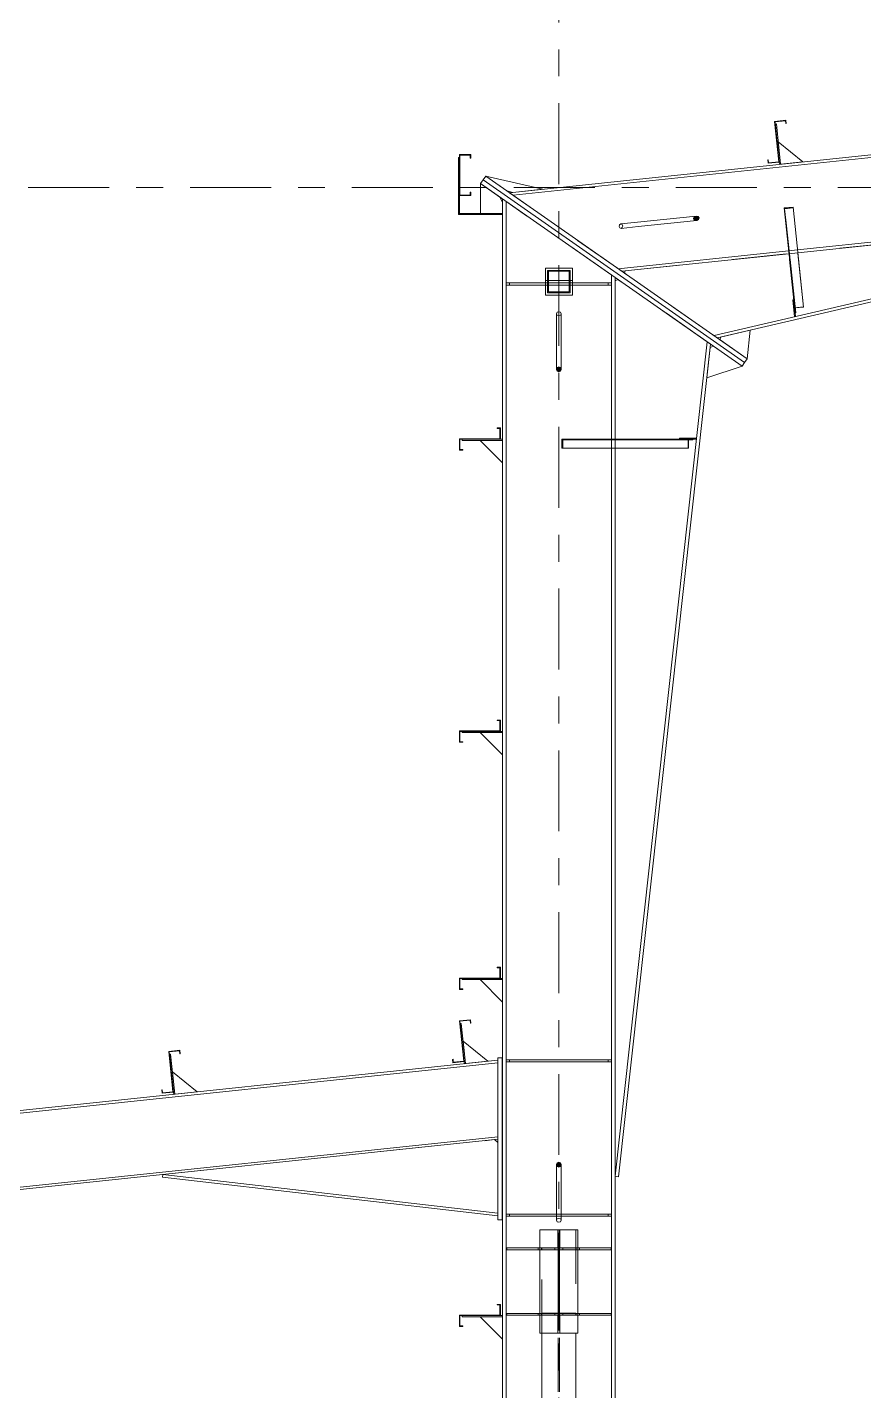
# Model space of a CAD drawing. Header units: millimetres. Extents: x -49 to 773, y -79 to 495.
# Drawn here: x 122 to 153, y 47.3 to 97.8 of the extents above; entities that cross this region are included whole.
import ezdxf

# ---------------------------------------------------------------- set-up
doc = ezdxf.new("R2010")
doc.units = ezdxf.units.MM
for name, pattern in [('XKITLINE00', [0]), ('XKITLINE02', [4, 2, -2]), ('XKITLINE03', [6, 3, -1, 1, -1])]:
    doc.linetypes.add(name, pattern=pattern)
doc.layers.add('Part', color=2, linetype='Continuous', lineweight=0)
doc.layers.add('S-grid', color=1, linetype='Continuous', lineweight=0)

# ---------------------------------------------------------------- blocks, each defined once
blk = doc.blocks.new('*A44')
at = {"layer": 'Part'}
blk.add_hatch(color=3, dxfattribs=at).paths.add_polyline_path([(141.042, 52.477), (141.042, 52.552), (142.292, 52.552), (142.292, 52.477), (141.694, 52.477), (141.694, 50.127), (142.292, 50.127), (142.292, 50.052), (141.042, 50.052), (141.042, 50.127), (141.64, 50.127), (141.64, 52.477)], flags=17)
blk = doc.blocks.new('*A45')
at = {"layer": 'Part'}
blk.add_hatch(color=3, dxfattribs=at).paths.add_polyline_path([(141.633, 52.552), (141.633, 53.102), (141.7, 53.102), (141.7, 52.552)], flags=17)
blk = doc.blocks.new('*A46')
at = {"layer": 'Part'}
blk.add_hatch(color=3, dxfattribs=at).paths.add_polyline_path([(141.633, 49.502), (141.633, 50.052), (141.7, 50.052), (141.7, 49.502)], flags=17)
blk = doc.blocks.new('*A47')
at = {"layer": 'Part'}
blk.add_hatch(color=3, dxfattribs=at).paths.add_polyline_path([(141.667, 85.226), (141.726, 85.198), (141.75, 85.131), (141.726, 85.064), (141.667, 85.036), (141.608, 85.064), (141.583, 85.131), (141.608, 85.198)], flags=17)
blk = doc.blocks.new('*A49')
at = {"layer": 'Part'}
blk.add_hatch(color=3, dxfattribs=at).paths.add_polyline_path([(146.757, 90.82), (146.833, 90.803), (146.87, 90.748), (146.846, 90.686), (146.775, 90.654), (146.699, 90.671), (146.662, 90.726), (146.686, 90.788)], flags=17)
blk = doc.blocks.new('*A50')
at = {"layer": 'Part'}
blk.add_hatch(color=3, dxfattribs=at).paths.add_polyline_path([(137.983, 91.579), (137.983, 93.095), (138.4, 93.095), (138.4, 92.97), (138.385, 92.97), (138.385, 93.08), (137.998, 93.08), (137.998, 91.594), (138.385, 91.594), (138.385, 91.704), (138.4, 91.704), (138.4, 91.579)], flags=17)
blk = doc.blocks.new('*A51')
at = {"layer": 'Part'}
h = blk.add_hatch(color=3, dxfattribs=at)
h.paths.add_polyline_path([(141.25, 87.969), (141.25, 88.802), (142.083, 88.802), (142.083, 87.969)], flags=17)
h.paths.add_polyline_path([(141.283, 88.769), (141.283, 88.002), (142.05, 88.002), (142.05, 88.769)])
blk = doc.blocks.new('*A52')
at = {"layer": 'Part'}
blk.add_hatch(color=3, dxfattribs=at).paths.add_polyline_path([(141.783, 82.208), (141.783, 82.542), (142.444, 82.542), (142.444, 82.525), (141.816, 82.525), (141.816, 82.208)], flags=17)
blk = doc.blocks.new('*A53')
at = {"layer": 'Part'}
blk.add_hatch(color=3, dxfattribs=at).paths.add_polyline_path([(150.015, 91.118), (150.346, 91.153), (150.349, 91.125), (150.034, 91.092), (150.09, 90.561), (150.074, 90.559)], flags=17)
blk = doc.blocks.new('*A56')
at = {"layer": 'Part'}
blk.add_hatch(color=3, dxfattribs=at).paths.add_polyline_path([(127.21, 59.834), (127.624, 59.878), (127.637, 59.753), (127.622, 59.752), (127.611, 59.861), (127.226, 59.821), (127.384, 58.327), (126.969, 58.284), (126.956, 58.408), (126.971, 58.409), (126.983, 58.3), (127.367, 58.341)], flags=17)
blk = doc.blocks.new('*A57')
at = {"layer": 'Part'}
blk.add_hatch(color=3, dxfattribs=at).paths.add_polyline_path([(137.983, 60.97), (138.398, 61.014), (138.411, 60.89), (138.396, 60.888), (138.384, 60.998), (138, 60.957), (138.157, 59.464), (137.743, 59.42), (137.73, 59.544), (137.745, 59.546), (137.756, 59.436), (138.141, 59.477)], flags=17)
blk = doc.blocks.new('*A58')
at = {"layer": 'Part'}
blk.add_hatch(color=3, dxfattribs=at).paths.add_polyline_path([(139.375, 82.943), (139.375, 82.958), (139.5, 82.958), (139.5, 82.542), (137.998, 82.542), (137.998, 82.155), (138.108, 82.155), (138.108, 82.14), (137.983, 82.14), (137.983, 82.557), (139.485, 82.557), (139.485, 82.943)], flags=17)
blk = doc.blocks.new('*A59')
at = {"layer": 'Part'}
blk.add_hatch(color=3, dxfattribs=at).paths.add_polyline_path([(139.375, 82.943), (139.375, 82.958), (139.5, 82.958), (139.5, 82.542), (137.998, 82.542), (137.998, 82.155), (138.108, 82.155), (138.108, 82.14), (137.983, 82.14), (137.983, 82.557), (139.485, 82.557), (139.485, 82.943)], flags=17)
blk = doc.blocks.new('*A60')
at = {"layer": 'Part'}
blk.add_hatch(color=3, dxfattribs=at).paths.add_polyline_path([(139.375, 72.11), (139.375, 72.125), (139.5, 72.125), (139.5, 71.708), (137.998, 71.708), (137.998, 71.322), (138.108, 71.322), (138.108, 71.307), (137.983, 71.307), (137.983, 71.723), (139.485, 71.723), (139.485, 72.11)], flags=17)
blk = doc.blocks.new('*A61')
at = {"layer": 'Part'}
blk.add_hatch(color=3, dxfattribs=at).paths.add_polyline_path([(139.375, 72.11), (139.375, 72.125), (139.5, 72.125), (139.5, 71.708), (137.998, 71.708), (137.998, 71.322), (138.108, 71.322), (138.108, 71.307), (137.983, 71.307), (137.983, 71.723), (139.485, 71.723), (139.485, 72.11)], flags=17)
blk = doc.blocks.new('*A62')
at = {"layer": 'Part'}
blk.add_hatch(color=3, dxfattribs=at).paths.add_polyline_path([(139.375, 62.943), (139.375, 62.958), (139.5, 62.958), (139.5, 62.542), (137.998, 62.542), (137.998, 62.155), (138.108, 62.155), (138.108, 62.14), (137.983, 62.14), (137.983, 62.557), (139.485, 62.557), (139.485, 62.943)], flags=17)
blk = doc.blocks.new('*A63')
at = {"layer": 'Part'}
blk.add_hatch(color=3, dxfattribs=at).paths.add_polyline_path([(139.375, 62.943), (139.375, 62.958), (139.5, 62.958), (139.5, 62.542), (137.998, 62.542), (137.998, 62.155), (138.108, 62.155), (138.108, 62.14), (137.983, 62.14), (137.983, 62.557), (139.485, 62.557), (139.485, 62.943)], flags=17)
blk = doc.blocks.new('*A64')
at = {"layer": 'Part'}
blk.add_hatch(color=3, dxfattribs=at).paths.add_polyline_path([(141.667, 55.735), (141.726, 55.707), (141.75, 55.64), (141.726, 55.573), (141.667, 55.545), (141.608, 55.573), (141.583, 55.64), (141.608, 55.707)], flags=17)
blk = doc.blocks.new('*A65')
at = {"layer": 'Part'}
blk.add_hatch(color=3, dxfattribs=at).paths.add_polyline_path([(149.661, 94.327), (150.076, 94.371), (150.089, 94.247), (150.074, 94.245), (150.062, 94.354), (149.678, 94.314), (149.835, 92.82), (149.421, 92.777), (149.408, 92.901), (149.423, 92.903), (149.434, 92.793), (149.819, 92.834)], flags=17)
blk = doc.blocks.new('*A66')
at = {"layer": 'Part'}
blk.add_hatch(color=3, dxfattribs=at).paths.add_polyline_path([(149.661, 94.327), (150.076, 94.371), (150.089, 94.247), (150.074, 94.245), (150.062, 94.354), (149.678, 94.314), (149.835, 92.82), (149.421, 92.777), (149.408, 92.901), (149.423, 92.903), (149.434, 92.793), (149.819, 92.834)], flags=17)
blk = doc.blocks.new('*A399')
at = {"layer": 'S-grid', "color": 1, "linetype": 'XKITLINE03', "lineweight": 0}
blk.add_line((-10, 91.875), (568.216, 91.875), dxfattribs=at)
blk = doc.blocks.new('*A447')
at = {"layer": 'Part', "color": 2, "linetype": 'XKITLINE00', "lineweight": 0}
for p, q in [((139.4, 59.511), (59.975, 51.133)), ((139.4, 59.419), (59.975, 51.041)), ((139.4, 56.67), (59.975, 48.293)), ((59.975, 48.201), (139.4, 56.578))]:
    blk.add_line(p, q, dxfattribs=at)
at = {"layer": 'Part', "color": 7, "linetype": 'XKITLINE02', "lineweight": 0}
blk.add_line((139.4, 56.578), (139.4, 59.511), dxfattribs=at)
blk = doc.blocks.new('*A450')
at = {"layer": 'S-grid', "color": 1, "linetype": 'XKITLINE03', "lineweight": 0}
blk.add_line((141.667, -10), (141.667, 140.208), dxfattribs=at)
blk = doc.blocks.new('*A560')
at = {"layer": 'Part', "color": 2, "linetype": 'XKITLINE00', "lineweight": 0}
for p, q in [((139.583, 91.452), (139.583, 16.833)), ((139.717, 91.359), (139.717, 88.344)), ((143.617, 88.633), (143.617, 88.344)), ((143.75, 88.54), (143.75, 82.542)), ((139.717, 88.26), (139.717, 16.833)), ((143.617, 88.26), (143.617, 82.542)), ((143.617, 82.208), (143.617, 16.833)), ((143.75, 82.208), (143.75, 16.833))]:
    blk.add_line(p, q, dxfattribs=at)
at = {"layer": 'Part', "color": 7, "linetype": 'XKITLINE02', "lineweight": 0}
for p, q in [((143.75, 88.54), (139.583, 91.452)), ((139.717, 88.344), (139.717, 88.26)), ((143.617, 88.344), (143.617, 88.26)), ((143.617, 82.542), (143.617, 82.208)), ((143.75, 82.542), (143.75, 82.208))]:
    blk.add_line(p, q, dxfattribs=at)
blk = doc.blocks.new('*A561')
at = {"layer": 'Part', "color": 7, "linetype": 'XKITLINE02', "lineweight": 0}
for p, q in [((141.042, 49.385), (141.042, 53.219)), ((141.042, 53.219), (142.292, 53.219)), ((141.64, 53.219), (141.64, 17.917)), ((141.694, 53.219), (141.694, 17.917)), ((142.292, 53.219), (142.292, 49.385))]:
    blk.add_line(p, q, dxfattribs=at)
at = {"layer": 'Part', "color": 2, "linetype": 'XKITLINE00', "lineweight": 0}
for p, q in [((141.042, 49.385), (141.042, 17.917)), ((142.292, 49.385), (142.292, 17.917)), ((142.292, 17.917), (141.042, 17.917))]:
    blk.add_line(p, q, dxfattribs=at)
blk = doc.blocks.new('*A562')
at = {"layer": 'Part', "color": 2, "linetype": 'XKITLINE00', "lineweight": 0}
for p, q in [((140.958, 49.385), (140.958, 53.219)), ((141.633, 53.219), (140.958, 53.219)), ((142.375, 53.219), (141.7, 53.219)), ((142.375, 53.219), (142.375, 49.385)), ((141.633, 49.385), (140.958, 49.385)), ((142.375, 49.385), (141.7, 49.385))]:
    blk.add_line(p, q, dxfattribs=at)
at = {"layer": 'Part', "color": 7, "linetype": 'XKITLINE02', "lineweight": 0}
for p, q in [((141.7, 53.219), (141.633, 53.219)), ((141.7, 49.385), (141.633, 49.385))]:
    blk.add_line(p, q, dxfattribs=at)
blk = doc.blocks.new('*A563')
at = {"layer": 'Part', "color": 2, "linetype": 'XKITLINE00', "lineweight": 0}
for p, q in [((141.633, 53.219), (141.633, 52.552)), ((141.7, 53.219), (141.633, 53.219)), ((141.633, 53.102), (141.7, 53.102)), ((141.7, 53.219), (141.7, 52.552)), ((141.7, 52.552), (141.633, 52.552))]:
    blk.add_line(p, q, dxfattribs=at)
at = {"layer": 'Part', "color": 7, "linetype": 'XKITLINE02', "lineweight": 0}
blk.add_line((141.633, 52.677), (141.7, 52.677), dxfattribs=at)
blk = doc.blocks.new('*A577')
at = {"layer": 'Part', "color": 2, "linetype": 'XKITLINE00', "lineweight": 0}
for p, q in [((239.119, 102.154), (139.836, 91.682)), ((239.13, 102.046), (139.972, 91.587)), ((236.371, 98.621), (150.514, 89.565)), ((236.382, 98.513), (150.525, 89.458)), ((150.182, 89.53), (143.867, 88.864)), ((150.194, 89.423), (144.003, 88.77))]:
    blk.add_line(p, q, dxfattribs=at)
at = {"layer": 'Part', "color": 7, "linetype": 'XKITLINE02', "lineweight": 0}
for p, q in [((144.003, 88.77), (139.836, 91.682)), ((150.514, 89.565), (150.182, 89.53)), ((150.525, 89.458), (150.194, 89.423))]:
    blk.add_line(p, q, dxfattribs=at)
blk = doc.blocks.new('*A596')
at = {"layer": 'Part', "color": 2, "linetype": 'XKITLINE00', "lineweight": 0}
for p, q in [((141.042, 52.552), (141.042, 52.477)), ((141.042, 52.552), (142.292, 52.552)), ((141.042, 52.477), (141.64, 52.477)), ((141.64, 52.477), (141.64, 50.127)), ((142.292, 52.477), (141.694, 52.477)), ((141.694, 52.477), (141.694, 50.127)), ((142.292, 52.552), (142.292, 52.477)), ((141.64, 50.127), (141.042, 50.127)), ((141.042, 50.127), (141.042, 50.052)), ((142.292, 50.127), (141.694, 50.127)), ((142.292, 50.127), (142.292, 50.052)), ((142.292, 50.052), (141.042, 50.052))]:
    blk.add_line(p, q, dxfattribs=at)
blk = doc.blocks.new('*A597')
at = {"layer": 'Part', "color": 2, "linetype": 'XKITLINE00', "lineweight": 0}
for p, q in [((139.5, 50.458), (139.375, 50.458)), ((139.375, 50.458), (139.375, 50.443)), ((139.375, 50.443), (139.485, 50.443)), ((139.485, 50.443), (139.485, 50.057)), ((139.5, 50.042), (139.5, 50.458)), ((139.485, 50.057), (137.983, 50.057)), ((137.983, 50.057), (137.983, 49.64)), ((137.983, 49.64), (138.108, 49.64)), ((137.998, 49.655), (137.998, 50.042)), ((137.998, 50.042), (139.5, 50.042)), ((138.108, 49.655), (137.998, 49.655)), ((138.108, 49.64), (138.108, 49.655))]:
    blk.add_line(p, q, dxfattribs=at)
blk = doc.blocks.new('*A601')
at = {"layer": 'Part', "color": 2, "linetype": 'XKITLINE00', "lineweight": 0}
blk.add_line((139.583, 49.167), (138.75, 50), dxfattribs=at)
at = {"layer": 'Part', "color": 7, "linetype": 'XKITLINE02', "lineweight": 0}
for p, q in [((138.75, 50), (139.583, 50)), ((139.583, 50), (139.583, 49.167))]:
    blk.add_line(p, q, dxfattribs=at)
blk = doc.blocks.new('*A602')
at = {"layer": 'Part', "color": 2, "linetype": 'XKITLINE00', "lineweight": 0}
for p, q in [((138.083, 50.042), (138.083, 50)), ((138.083, 50), (139.583, 50)), ((139.583, 50.042), (139.5, 50.042))]:
    blk.add_line(p, q, dxfattribs=at)
at = {"layer": 'Part', "color": 7, "linetype": 'XKITLINE02', "lineweight": 0}
for p, q in [((139.5, 50.042), (138.083, 50.042)), ((139.583, 50), (139.583, 50.042))]:
    blk.add_line(p, q, dxfattribs=at)
blk = doc.blocks.new('*A603')
at = {"layer": 'Part', "color": 2, "linetype": 'XKITLINE00', "lineweight": 0}
for p, q in [((141.7, 50.052), (141.633, 50.052)), ((141.633, 50.052), (141.633, 49.385)), ((141.7, 49.385), (141.7, 50.052)), ((141.7, 49.502), (141.633, 49.502)), ((141.633, 49.385), (141.7, 49.385))]:
    blk.add_line(p, q, dxfattribs=at)
at = {"layer": 'Part', "color": 7, "linetype": 'XKITLINE02', "lineweight": 0}
blk.add_line((141.633, 49.927), (141.7, 49.927), dxfattribs=at)
blk = doc.blocks.new('*A604')
at = {"layer": 'Part', "color": 7, "linetype": 'XKITLINE02', "lineweight": 0}
for p, q in [((141.694, 50.119), (141.694, 50.052)), ((142.375, 50.119), (141.694, 50.119)), ((141.819, 50.119), (141.819, 50.052)), ((142.292, 50.052), (142.292, 50.119)), ((142.308, 50.052), (142.308, 50.119)), ((142.433, 50.052), (142.433, 50.119)), ((142.375, 50.052), (141.694, 50.052))]:
    blk.add_line(p, q, dxfattribs=at)
at = {"layer": 'Part', "color": 2, "linetype": 'XKITLINE00', "lineweight": 0}
for p, q in [((143.6, 50.119), (142.375, 50.119)), ((143.6, 50.119), (143.6, 50.052)), ((143.6, 50.052), (142.375, 50.052))]:
    blk.add_line(p, q, dxfattribs=at)
blk = doc.blocks.new('*A605')
at = {"layer": 'Part', "color": 2, "linetype": 'XKITLINE00', "lineweight": 0}
for p, q in [((140.958, 50.119), (139.733, 50.119)), ((139.733, 50.052), (139.733, 50.119)), ((140.958, 50.052), (139.733, 50.052))]:
    blk.add_line(p, q, dxfattribs=at)
at = {"layer": 'Part', "color": 7, "linetype": 'XKITLINE02', "lineweight": 0}
for p, q in [((140.9, 50.052), (140.9, 50.119)), ((141.64, 50.119), (140.958, 50.119)), ((141.025, 50.052), (141.025, 50.119)), ((141.042, 50.052), (141.042, 50.119)), ((141.515, 50.119), (141.515, 50.052)), ((141.64, 50.052), (141.64, 50.119)), ((140.958, 50.052), (141.64, 50.052))]:
    blk.add_line(p, q, dxfattribs=at)
blk = doc.blocks.new('*A606')
at = {"layer": 'Part', "color": 7, "linetype": 'XKITLINE02', "lineweight": 0}
for p, q in [((141.694, 52.552), (141.694, 52.485)), ((142.375, 52.552), (141.694, 52.552)), ((142.375, 52.485), (141.694, 52.485)), ((141.819, 52.552), (141.819, 52.485)), ((142.292, 52.485), (142.292, 52.552)), ((142.308, 52.485), (142.308, 52.552)), ((142.433, 52.485), (142.433, 52.552))]:
    blk.add_line(p, q, dxfattribs=at)
at = {"layer": 'Part', "color": 2, "linetype": 'XKITLINE00', "lineweight": 0}
for p, q in [((143.6, 52.552), (142.375, 52.552)), ((143.6, 52.485), (142.375, 52.485)), ((143.6, 52.552), (143.6, 52.485))]:
    blk.add_line(p, q, dxfattribs=at)
blk = doc.blocks.new('*A607')
at = {"layer": 'Part', "color": 2, "linetype": 'XKITLINE00', "lineweight": 0}
for p, q in [((140.958, 52.552), (139.733, 52.552)), ((139.733, 52.485), (139.733, 52.552)), ((140.958, 52.485), (139.733, 52.485))]:
    blk.add_line(p, q, dxfattribs=at)
at = {"layer": 'Part', "color": 7, "linetype": 'XKITLINE02', "lineweight": 0}
for p, q in [((140.9, 52.485), (140.9, 52.552)), ((141.64, 52.552), (140.958, 52.552)), ((140.958, 52.485), (141.64, 52.485)), ((141.025, 52.485), (141.025, 52.552)), ((141.042, 52.485), (141.042, 52.552)), ((141.515, 52.552), (141.515, 52.485)), ((141.64, 52.485), (141.64, 52.552))]:
    blk.add_line(p, q, dxfattribs=at)
blk = doc.blocks.new('*A608')
at = {"layer": 'Part', "color": 7, "linetype": 'XKITLINE02', "lineweight": 0}
for p, q in [((141.583, 87.197), (141.608, 87.249)), ((141.583, 87.197), (141.583, 86.696)), ((141.608, 87.145), (141.583, 87.197)), ((141.608, 87.249), (141.667, 87.27)), ((141.667, 87.124), (141.608, 87.145)), ((141.667, 87.27), (141.726, 87.249)), ((141.726, 87.145), (141.667, 87.124)), ((141.726, 87.249), (141.75, 87.197)), ((141.75, 87.197), (141.726, 87.145)), ((141.75, 87.197), (141.75, 86.696))]:
    blk.add_line(p, q, dxfattribs=at)
at = {"layer": 'Part', "color": 2, "linetype": 'XKITLINE00', "lineweight": 0}
for p, q in [((141.583, 86.696), (141.583, 85.131)), ((141.75, 86.696), (141.75, 85.131)), ((141.608, 85.198), (141.583, 85.131)), ((141.583, 85.131), (141.608, 85.064)), ((141.667, 85.226), (141.608, 85.198)), ((141.608, 85.064), (141.667, 85.036)), ((141.726, 85.198), (141.667, 85.226)), ((141.667, 85.036), (141.726, 85.064)), ((141.75, 85.131), (141.726, 85.198)), ((141.726, 85.064), (141.75, 85.131))]:
    blk.add_line(p, q, dxfattribs=at)
blk = doc.blocks.new('*A610')
at = {"layer": 'Part', "color": 7, "linetype": 'XKITLINE02', "lineweight": 0}
for p, q in [((143.914, 90.495), (143.958, 90.525)), ((144.584, 90.591), (143.958, 90.525)), ((143.958, 90.525), (144.007, 90.505)), ((143.9, 90.435), (143.914, 90.495)), ((143.926, 90.378), (143.9, 90.435)), ((143.975, 90.359), (143.926, 90.378)), ((144.601, 90.425), (143.975, 90.359)), ((144.019, 90.388), (143.975, 90.359)), ((144.007, 90.505), (144.033, 90.449)), ((144.033, 90.449), (144.019, 90.388))]:
    blk.add_line(p, q, dxfattribs=at)
at = {"layer": 'Part', "color": 2, "linetype": 'XKITLINE00', "lineweight": 0}
for p, q in [((146.757, 90.82), (144.584, 90.591)), ((146.775, 90.654), (144.601, 90.425)), ((146.686, 90.788), (146.662, 90.726)), ((146.662, 90.726), (146.699, 90.671)), ((146.757, 90.82), (146.686, 90.788)), ((146.699, 90.671), (146.775, 90.654)), ((146.833, 90.803), (146.757, 90.82)), ((146.775, 90.654), (146.846, 90.686)), ((146.87, 90.748), (146.833, 90.803)), ((146.846, 90.686), (146.87, 90.748))]:
    blk.add_line(p, q, dxfattribs=at)
blk = doc.blocks.new('*A611')
at = {"layer": 'Part', "color": 2, "linetype": 'XKITLINE00', "lineweight": 0}
for p, q in [((143.85, 88.469), (143.75, 88.417)), ((143.75, 88.417), (143.851, 88.469)), ((147.165, 86.153), (143.75, 55.206)), ((147.29, 86.065), (143.883, 55.192)), ((143.883, 55.192), (143.75, 55.206))]:
    blk.add_line(p, q, dxfattribs=at)
at = {"layer": 'Part', "color": 7, "linetype": 'XKITLINE02', "lineweight": 0}
for p, q in [((143.75, 88.417), (143.75, 88.417)), ((143.75, 55.206), (143.75, 88.417)), ((143.75, 88.417), (143.75, 88.417)), ((143.852, 88.47), (143.85, 88.469)), ((143.852, 88.47), (143.851, 88.469)), ((147.29, 86.065), (143.851, 88.469)), ((147.165, 86.153), (143.852, 88.47))]:
    blk.add_line(p, q, dxfattribs=at)
blk = doc.blocks.new('*A612')
at = {"layer": 'Part', "color": 2, "linetype": 'XKITLINE00', "lineweight": 0}
blk.add_line((139.583, 61.667), (138.75, 62.5), dxfattribs=at)
at = {"layer": 'Part', "color": 7, "linetype": 'XKITLINE02', "lineweight": 0}
for p, q in [((138.75, 62.5), (139.583, 62.5)), ((139.583, 62.5), (139.583, 61.667))]:
    blk.add_line(p, q, dxfattribs=at)
blk = doc.blocks.new('*A613')
at = {"layer": 'Part', "color": 2, "linetype": 'XKITLINE00', "lineweight": 0}
for p, q in [((138.083, 62.542), (138.083, 62.5)), ((138.083, 62.5), (139.583, 62.5)), ((139.583, 62.542), (139.5, 62.542))]:
    blk.add_line(p, q, dxfattribs=at)
at = {"layer": 'Part', "color": 7, "linetype": 'XKITLINE02', "lineweight": 0}
for p, q in [((139.5, 62.542), (138.083, 62.542)), ((139.583, 62.5), (139.583, 62.542))]:
    blk.add_line(p, q, dxfattribs=at)
blk = doc.blocks.new('*A614')
at = {"layer": 'Part', "color": 7, "linetype": 'XKITLINE02', "lineweight": 0}
for p, q in [((143.617, 59.53), (139.717, 59.53)), ((139.717, 59.53), (139.717, 59.447)), ((143.617, 59.447), (139.717, 59.447)), ((139.842, 59.447), (139.842, 59.53)), ((143.492, 59.447), (143.492, 59.53)), ((143.617, 59.447), (143.617, 59.53))]:
    blk.add_line(p, q, dxfattribs=at)
blk = doc.blocks.new('*A615')
at = {"layer": 'Part', "color": 2, "linetype": 'XKITLINE00', "lineweight": 0}
for p, q in [((143.617, 59.53), (139.717, 59.53)), ((143.617, 59.447), (139.717, 59.447))]:
    blk.add_line(p, q, dxfattribs=at)
at = {"layer": 'Part', "color": 7, "linetype": 'XKITLINE02', "lineweight": 0}
for p, q in [((139.717, 59.447), (139.717, 59.53)), ((139.842, 59.447), (139.842, 59.53)), ((143.492, 59.447), (143.492, 59.53)), ((143.617, 59.447), (143.617, 59.53))]:
    blk.add_line(p, q, dxfattribs=at)
blk = doc.blocks.new('*A616')
at = {"layer": 'Part', "color": 7, "linetype": 'XKITLINE02', "lineweight": 0}
for p, q in [((143.617, 53.807), (139.717, 53.807)), ((139.717, 53.807), (139.717, 53.724)), ((143.617, 53.724), (139.717, 53.724)), ((139.842, 53.724), (139.842, 53.807)), ((143.492, 53.724), (143.492, 53.807)), ((143.617, 53.724), (143.617, 53.807))]:
    blk.add_line(p, q, dxfattribs=at)
blk = doc.blocks.new('*A617')
at = {"layer": 'Part', "color": 2, "linetype": 'XKITLINE00', "lineweight": 0}
for p, q in [((143.617, 53.807), (139.717, 53.807)), ((143.617, 53.724), (139.717, 53.724))]:
    blk.add_line(p, q, dxfattribs=at)
at = {"layer": 'Part', "color": 7, "linetype": 'XKITLINE02', "lineweight": 0}
for p, q in [((139.717, 53.724), (139.717, 53.807)), ((139.842, 53.724), (139.842, 53.807)), ((143.492, 53.724), (143.492, 53.807)), ((143.617, 53.724), (143.617, 53.807))]:
    blk.add_line(p, q, dxfattribs=at)
blk = doc.blocks.new('*A618')
at = {"layer": 'Part', "color": 2, "linetype": 'XKITLINE00', "lineweight": 0}
blk.add_line((139.583, 70.833), (138.75, 71.667), dxfattribs=at)
at = {"layer": 'Part', "color": 7, "linetype": 'XKITLINE02', "lineweight": 0}
for p, q in [((138.75, 71.667), (139.583, 71.667)), ((139.583, 71.667), (139.583, 70.833))]:
    blk.add_line(p, q, dxfattribs=at)
blk = doc.blocks.new('*A619')
at = {"layer": 'Part', "color": 2, "linetype": 'XKITLINE00', "lineweight": 0}
for p, q in [((138.083, 71.708), (138.083, 71.667)), ((138.083, 71.667), (139.583, 71.667)), ((139.583, 71.708), (139.5, 71.708))]:
    blk.add_line(p, q, dxfattribs=at)
at = {"layer": 'Part', "color": 7, "linetype": 'XKITLINE02', "lineweight": 0}
for p, q in [((139.5, 71.708), (138.083, 71.708)), ((139.583, 71.667), (139.583, 71.708))]:
    blk.add_line(p, q, dxfattribs=at)
blk = doc.blocks.new('*A620')
at = {"layer": 'Part', "color": 2, "linetype": 'XKITLINE00', "lineweight": 0}
for p, q in [((137.983, 91.579), (137.983, 93.095)), ((137.983, 93.095), (138.4, 93.095)), ((138.385, 93.08), (137.998, 93.08)), ((137.998, 93.08), (137.998, 91.594)), ((138.385, 92.97), (138.385, 93.08)), ((138.4, 93.095), (138.4, 92.97)), ((138.4, 92.97), (138.385, 92.97)), ((138.4, 91.579), (137.983, 91.579)), ((137.998, 91.594), (138.385, 91.594)), ((138.385, 91.594), (138.385, 91.704)), ((138.385, 91.704), (138.4, 91.704)), ((138.4, 91.704), (138.4, 91.579))]:
    blk.add_line(p, q, dxfattribs=at)
blk = doc.blocks.new('*A621')
at = {"layer": 'Part', "color": 2, "linetype": 'XKITLINE00', "lineweight": 0}
for p, q in [((141.25, 87.969), (141.25, 88.802)), ((141.25, 88.802), (142.083, 88.802)), ((141.283, 88.002), (141.283, 88.769)), ((141.283, 88.769), (142.05, 88.769)), ((142.05, 88.769), (142.05, 88.002)), ((142.083, 88.802), (142.083, 87.969)), ((142.05, 88.002), (141.283, 88.002)), ((142.083, 87.969), (141.25, 87.969))]:
    blk.add_line(p, q, dxfattribs=at)
blk = doc.blocks.new('*A622')
at = {"layer": 'Part', "color": 7, "linetype": 'XKITLINE02', "lineweight": 0}
for p, q in [((137.983, 93.095), (137.983, 91.579)), ((138.4, 93.095), (137.983, 93.095)), ((137.998, 91.594), (137.998, 93.08)), ((137.998, 93.08), (138.385, 93.08)), ((138.385, 93.08), (138.385, 92.97)), ((138.4, 92.97), (138.4, 93.095)), ((138.385, 92.97), (138.4, 92.97)), ((137.983, 91.579), (138.4, 91.579)), ((138.385, 91.594), (137.998, 91.594)), ((138.4, 91.704), (138.385, 91.704)), ((138.385, 91.704), (138.385, 91.594)), ((138.4, 91.579), (138.4, 91.704))]:
    blk.add_line(p, q, dxfattribs=at)
blk = doc.blocks.new('*A623')
at = {"layer": 'Part', "color": 2, "linetype": 'XKITLINE00', "lineweight": 0}
for p, q in [((137.983, 92.995), (137.942, 92.995)), ((137.942, 92.995), (137.942, 90.912)), ((137.983, 91.579), (137.983, 90.912)), ((137.983, 90.912), (137.942, 90.912))]:
    blk.add_line(p, q, dxfattribs=at)
at = {"layer": 'Part', "color": 7, "linetype": 'XKITLINE02', "lineweight": 0}
blk.add_line((137.983, 91.579), (137.983, 92.995), dxfattribs=at)
blk = doc.blocks.new('*A624')
at = {"layer": 'Part', "color": 2, "linetype": 'XKITLINE00', "lineweight": 0}
for p, q in [((138.083, 82.542), (138.083, 82.5)), ((138.083, 82.5), (139.583, 82.5)), ((139.583, 82.542), (139.5, 82.542))]:
    blk.add_line(p, q, dxfattribs=at)
at = {"layer": 'Part', "color": 7, "linetype": 'XKITLINE02', "lineweight": 0}
for p, q in [((139.5, 82.542), (138.083, 82.542)), ((139.583, 82.5), (139.583, 82.542))]:
    blk.add_line(p, q, dxfattribs=at)
blk = doc.blocks.new('*A625')
at = {"layer": 'Part', "color": 2, "linetype": 'XKITLINE00', "lineweight": 0}
blk.add_line((139.583, 81.667), (138.75, 82.5), dxfattribs=at)
at = {"layer": 'Part', "color": 7, "linetype": 'XKITLINE02', "lineweight": 0}
for p, q in [((138.75, 82.5), (139.583, 82.5)), ((139.583, 82.5), (139.583, 81.667))]:
    blk.add_line(p, q, dxfattribs=at)
blk = doc.blocks.new('*A626')
at = {"layer": 'Part', "color": 2, "linetype": 'XKITLINE00', "lineweight": 0}
for p, q in [((138.764, 92.025), (138.764, 90.912)), ((139.583, 91.327), (139.481, 91.524))]:
    blk.add_line(p, q, dxfattribs=at)
at = {"layer": 'Part', "color": 7, "linetype": 'XKITLINE02', "lineweight": 0}
for p, q in [((139.481, 91.524), (138.764, 92.025)), ((139.583, 90.912), (139.583, 91.327)), ((138.764, 90.912), (139.583, 90.912))]:
    blk.add_line(p, q, dxfattribs=at)
blk = doc.blocks.new('*A627')
at = {"layer": 'Part', "color": 2, "linetype": 'XKITLINE00', "lineweight": 0}
for p, q in [((139.583, 90.912), (137.942, 90.912)), ((137.942, 90.912), (137.942, 90.87)), ((137.942, 90.87), (139.583, 90.87))]:
    blk.add_line(p, q, dxfattribs=at)
at = {"layer": 'Part', "color": 7, "linetype": 'XKITLINE02', "lineweight": 0}
blk.add_line((139.583, 90.87), (139.583, 90.912), dxfattribs=at)
blk = doc.blocks.new('*A628')
at = {"layer": 'Part', "color": 2, "linetype": 'XKITLINE00', "lineweight": 0}
for p, q in [((141.783, 82.208), (141.783, 82.542)), ((146.312, 82.542), (141.783, 82.542)), ((146.631, 82.525), (141.816, 82.525)), ((141.816, 82.525), (141.816, 82.208)), ((142.444, 82.542), (142.444, 82.525)), ((146.471, 82.525), (146.471, 82.208)), ((146.631, 82.542), (146.631, 82.525)), ((146.471, 82.208), (141.783, 82.208))]:
    blk.add_line(p, q, dxfattribs=at)
at = {"layer": 'Part', "color": 7, "linetype": 'XKITLINE02', "lineweight": 0}
for p, q in [((142.444, 82.542), (146.631, 82.542)), ((146.463, 82.208), (146.463, 82.542)), ((146.463, 82.542), (146.631, 82.542)), ((146.631, 82.525), (146.471, 82.525))]:
    blk.add_line(p, q, dxfattribs=at)
blk = doc.blocks.new('*A629')
at = {"layer": 'Part', "color": 2, "linetype": 'XKITLINE00', "lineweight": 0}
for p, q in [((138.955, 92.298), (138.86, 92.161)), ((138.86, 92.161), (148.552, 85.387)), ((138.955, 92.298), (148.647, 85.523)), ((148.552, 85.387), (148.647, 85.523))]:
    blk.add_line(p, q, dxfattribs=at)
blk = doc.blocks.new('*A630')
at = {"layer": 'Part', "color": 2, "linetype": 'XKITLINE00', "lineweight": 0}
for p, q in [((138.764, 92.025), (138.86, 92.161)), ((138.86, 92.161), (148.552, 85.387)), ((148.456, 85.25), (138.764, 92.025)), ((148.552, 85.387), (148.456, 85.25))]:
    blk.add_line(p, q, dxfattribs=at)
blk = doc.blocks.new('*A631')
at = {"layer": 'Part', "color": 7, "linetype": 'XKITLINE02', "lineweight": 0}
for p, q in [((146.631, 82.542), (141.783, 82.542)), ((146.471, 82.525), (141.816, 82.525)), ((146.631, 82.542), (146.142, 82.542)), ((146.463, 82.542), (146.463, 82.208)), ((146.471, 82.208), (146.471, 82.525)), ((146.471, 82.525), (146.631, 82.525)), ((146.631, 82.525), (146.631, 82.542)), ((141.783, 82.208), (146.471, 82.208)), ((146.463, 82.208), (146.471, 82.208))]:
    blk.add_line(p, q, dxfattribs=at)
blk = doc.blocks.new('*A632')
at = {"layer": 'Part', "color": 7, "linetype": 'XKITLINE02', "lineweight": 0}
for p, q in [((146.767, 82.583), (146.142, 82.583)), ((146.142, 82.583), (146.142, 82.542)), ((146.142, 82.542), (146.767, 82.542)), ((146.642, 82.542), (146.642, 82.583)), ((146.767, 82.542), (146.767, 82.583))]:
    blk.add_line(p, q, dxfattribs=at)
blk = doc.blocks.new('*A633')
at = {"layer": 'Part', "color": 2, "linetype": 'XKITLINE00', "lineweight": 0}
for p, q in [((146.142, 82.583), (146.142, 82.542)), ((146.142, 82.583), (146.767, 82.583)), ((146.767, 82.542), (146.312, 82.542)), ((146.767, 82.583), (146.767, 82.542))]:
    blk.add_line(p, q, dxfattribs=at)
at = {"layer": 'Part', "color": 7, "linetype": 'XKITLINE02', "lineweight": 0}
for p, q in [((146.312, 82.542), (146.142, 82.542)), ((146.642, 82.542), (146.642, 82.583)), ((146.767, 82.542), (146.767, 82.542)), ((146.767, 82.542), (146.767, 82.542))]:
    blk.add_line(p, q, dxfattribs=at)
blk = doc.blocks.new('*A634')
at = {"layer": 'Part', "color": 7, "linetype": 'XKITLINE02', "lineweight": 0}
for p, q in [((148.754, 86.583), (147.659, 86.328)), ((147.64, 86.228), (148.647, 85.523))]:
    blk.add_line(p, q, dxfattribs=at)
at = {"layer": 'Part', "color": 2, "linetype": 'XKITLINE00', "lineweight": 0}
for p, q in [((148.647, 85.523), (148.754, 86.583)), ((147.659, 86.328), (147.64, 86.228))]:
    blk.add_line(p, q, dxfattribs=at)
blk = doc.blocks.new('*A635')
at = {"layer": 'Part', "color": 2, "linetype": 'XKITLINE00', "lineweight": 0}
for p, q in [((147.392, 85.994), (147.276, 85.941)), ((147.153, 84.823), (148.456, 85.25))]:
    blk.add_line(p, q, dxfattribs=at)
at = {"layer": 'Part', "color": 7, "linetype": 'XKITLINE02', "lineweight": 0}
for p, q in [((148.456, 85.25), (147.392, 85.994)), ((147.276, 85.941), (147.153, 84.823))]:
    blk.add_line(p, q, dxfattribs=at)
blk = doc.blocks.new('*A636')
at = {"layer": 'Part', "color": 2, "linetype": 'XKITLINE00', "lineweight": 0}
for p, q in [((141.079, 91.813), (138.955, 92.298)), ((139.734, 91.754), (139.96, 91.695))]:
    blk.add_line(p, q, dxfattribs=at)
at = {"layer": 'Part', "color": 7, "linetype": 'XKITLINE02', "lineweight": 0}
for p, q in [((138.955, 92.298), (139.734, 91.754)), ((139.96, 91.695), (141.079, 91.813))]:
    blk.add_line(p, q, dxfattribs=at)
blk = doc.blocks.new('*A637')
at = {"layer": 'Part', "color": 2, "linetype": 'XKITLINE00', "lineweight": 0}
for p, q in [((150.346, 91.153), (150.015, 91.118)), ((150.015, 91.118), (150.395, 87.51)), ((150.034, 91.092), (150.349, 91.125)), ((150.034, 91.092), (150.09, 90.561)), ((150.738, 87.443), (150.346, 91.153)), ((150.09, 90.561), (150.074, 90.559)), ((150.09, 90.561), (150.443, 87.223)), ((150.423, 87.41), (150.738, 87.443)), ((150.426, 87.221), (150.443, 87.223))]:
    blk.add_line(p, q, dxfattribs=at)
at = {"layer": 'Part', "color": 7, "linetype": 'XKITLINE02', "lineweight": 0}
for p, q in [((150.395, 87.51), (150.426, 87.221)), ((150.405, 87.418), (150.737, 87.453))]:
    blk.add_line(p, q, dxfattribs=at)
blk = doc.blocks.new('*A638')
at = {"layer": 'Part', "color": 7, "linetype": 'XKITLINE02', "lineweight": 0}
for p, q in [((150.426, 87.221), (150.015, 91.118)), ((150.443, 87.223), (150.034, 91.092)), ((150.738, 87.443), (150.346, 91.153)), ((150.405, 87.418), (150.737, 87.453)), ((150.423, 87.41), (150.738, 87.443)), ((150.426, 87.221), (150.443, 87.223))]:
    blk.add_line(p, q, dxfattribs=at)
blk = doc.blocks.new('*A639')
at = {"layer": 'Part', "color": 2, "linetype": 'XKITLINE00', "lineweight": 0}
for p, q in [((150.333, 87.706), (150.374, 87.71)), ((150.399, 87.084), (150.333, 87.706)), ((150.395, 87.51), (150.44, 87.088)), ((150.44, 87.088), (150.399, 87.084))]:
    blk.add_line(p, q, dxfattribs=at)
at = {"layer": 'Part', "color": 7, "linetype": 'XKITLINE02', "lineweight": 0}
for p, q in [((150.374, 87.71), (150.395, 87.51)), ((150.385, 87.208), (150.427, 87.213)), ((150.44, 87.088), (150.44, 87.088)), ((150.44, 87.088), (150.44, 87.088))]:
    blk.add_line(p, q, dxfattribs=at)
blk = doc.blocks.new('*A640')
at = {"layer": 'Part', "color": 7, "linetype": 'XKITLINE02', "lineweight": 0}
for p, q in [((150.374, 87.71), (150.333, 87.706)), ((150.333, 87.706), (150.399, 87.084)), ((150.44, 87.088), (150.374, 87.71)), ((150.385, 87.208), (150.427, 87.213)), ((150.399, 87.084), (150.44, 87.088))]:
    blk.add_line(p, q, dxfattribs=at)
blk = doc.blocks.new('*A641')
at = {"layer": 'Part', "color": 2, "linetype": 'XKITLINE00', "lineweight": 0}
for p, q in [((149.728, 94.234), (149.687, 94.229)), ((149.886, 92.742), (149.728, 94.234)), ((149.835, 92.82), (149.844, 92.738))]:
    blk.add_line(p, q, dxfattribs=at)
at = {"layer": 'Part', "color": 7, "linetype": 'XKITLINE02', "lineweight": 0}
for p, q in [((149.687, 94.229), (149.835, 92.82)), ((149.844, 92.738), (149.886, 92.742))]:
    blk.add_line(p, q, dxfattribs=at)
blk = doc.blocks.new('*A642')
at = {"layer": 'Part', "color": 2, "linetype": 'XKITLINE00', "lineweight": 0}
blk.add_line((150.714, 92.829), (149.798, 93.571), dxfattribs=at)
at = {"layer": 'Part', "color": 7, "linetype": 'XKITLINE02', "lineweight": 0}
for p, q in [((149.798, 93.571), (149.886, 92.742)), ((149.886, 92.742), (150.714, 92.829))]:
    blk.add_line(p, q, dxfattribs=at)
blk = doc.blocks.new('*A643')
at = {"layer": 'Part', "color": 2, "linetype": 'XKITLINE00', "lineweight": 0}
for p, q in [((141.167, 88.344), (139.717, 88.344)), ((139.717, 88.26), (139.717, 88.344)), ((141.167, 88.26), (139.717, 88.26)), ((143.617, 88.344), (142.167, 88.344)), ((143.617, 88.26), (142.167, 88.26)), ((143.617, 88.344), (143.617, 88.26))]:
    blk.add_line(p, q, dxfattribs=at)
at = {"layer": 'Part', "color": 7, "linetype": 'XKITLINE02', "lineweight": 0}
for p, q in [((139.842, 88.26), (139.842, 88.344)), ((142.167, 88.344), (141.167, 88.344)), ((142.167, 88.26), (141.167, 88.26)), ((143.492, 88.26), (143.492, 88.344))]:
    blk.add_line(p, q, dxfattribs=at)
blk = doc.blocks.new('*A644')
at = {"layer": 'Part', "color": 7, "linetype": 'XKITLINE02', "lineweight": 0}
for p, q in [((141.167, 88.344), (141.167, 88.427)), ((141.167, 88.427), (142.167, 88.427)), ((142.167, 88.344), (141.167, 88.344)), ((142.167, 88.427), (142.167, 88.344))]:
    blk.add_line(p, q, dxfattribs=at)
blk = doc.blocks.new('*A645')
at = {"layer": 'Part', "color": 2, "linetype": 'XKITLINE00', "lineweight": 0}
for p, q in [((142.167, 88.885), (141.167, 88.885)), ((141.167, 88.885), (141.167, 87.885)), ((142.167, 87.885), (142.167, 88.885)), ((141.167, 87.885), (142.167, 87.885))]:
    blk.add_line(p, q, dxfattribs=at)
blk = doc.blocks.new('*A646')
at = {"layer": 'Part', "color": 7, "linetype": 'XKITLINE02', "lineweight": 0}
for p, q in [((144.126, 88.783), (168.865, 91.392)), ((147.537, 86.299), (144.104, 88.699))]:
    blk.add_line(p, q, dxfattribs=at)
at = {"layer": 'Part', "color": 2, "linetype": 'XKITLINE00', "lineweight": 0}
for p, q in [((168.865, 91.392), (147.418, 86.383)), ((168.89, 91.286), (147.537, 86.299)), ((168.865, 91.392), (168.89, 91.286)), ((144.126, 88.783), (144.104, 88.699))]:
    blk.add_line(p, q, dxfattribs=at)
blk = doc.blocks.new('*A651')
at = {"layer": 'Part', "color": 2, "linetype": 'XKITLINE00', "lineweight": 0}
for p, q in [((127.624, 59.878), (127.21, 59.834)), ((127.21, 59.834), (127.367, 58.341)), ((127.611, 59.861), (127.226, 59.821)), ((127.226, 59.821), (127.384, 58.327)), ((127.622, 59.752), (127.611, 59.861)), ((127.637, 59.753), (127.622, 59.752)), ((127.637, 59.753), (127.624, 59.878)), ((126.971, 58.409), (126.956, 58.408)), ((126.956, 58.408), (126.969, 58.284)), ((126.969, 58.284), (127.384, 58.327)), ((126.983, 58.3), (126.971, 58.409)), ((127.367, 58.341), (126.983, 58.3))]:
    blk.add_line(p, q, dxfattribs=at)
blk = doc.blocks.new('*A652')
at = {"layer": 'Part', "color": 2, "linetype": 'XKITLINE00', "lineweight": 0}
for p, q in [((138.398, 61.014), (137.983, 60.97)), ((137.983, 60.97), (138.141, 59.477)), ((138.384, 60.998), (138, 60.957)), ((138, 60.957), (138.157, 59.464)), ((138.396, 60.888), (138.384, 60.998)), ((138.411, 60.89), (138.396, 60.888)), ((138.411, 60.89), (138.398, 61.014)), ((137.745, 59.546), (137.73, 59.544)), ((137.73, 59.544), (137.743, 59.42)), ((137.743, 59.42), (138.157, 59.464)), ((137.756, 59.436), (137.745, 59.546)), ((138.141, 59.477), (137.756, 59.436))]:
    blk.add_line(p, q, dxfattribs=at)
blk = doc.blocks.new('*A655')
at = {"layer": 'Part', "color": 7, "linetype": 'XKITLINE02', "lineweight": 0}
for p, q in [((126.993, 55.269), (139.279, 56.565)), ((139.4, 56.456), (139.4, 53.745))]:
    blk.add_line(p, q, dxfattribs=at)
at = {"layer": 'Part', "color": 2, "linetype": 'XKITLINE00', "lineweight": 0}
for p, q in [((139.279, 56.565), (139.4, 56.456)), ((126.982, 55.178), (126.993, 55.269)), ((139.4, 53.745), (126.982, 55.178)), ((139.4, 53.837), (126.993, 55.269))]:
    blk.add_line(p, q, dxfattribs=at)
blk = doc.blocks.new('*A656')
at = {"layer": 'Part', "color": 2, "linetype": 'XKITLINE00', "lineweight": 0}
for p, q in [((139.567, 59.594), (139.4, 59.594)), ((139.4, 59.594), (139.4, 53.594)), ((139.567, 53.594), (139.567, 59.594)), ((139.4, 53.594), (139.567, 53.594))]:
    blk.add_line(p, q, dxfattribs=at)
blk = doc.blocks.new('*A657')
at = {"layer": 'Part', "color": 2, "linetype": 'XKITLINE00', "lineweight": 0}
blk.add_line((128.263, 58.336), (127.347, 59.078), dxfattribs=at)
at = {"layer": 'Part', "color": 7, "linetype": 'XKITLINE02', "lineweight": 0}
for p, q in [((127.347, 59.078), (127.434, 58.249)), ((127.434, 58.249), (128.263, 58.336))]:
    blk.add_line(p, q, dxfattribs=at)
blk = doc.blocks.new('*A658')
at = {"layer": 'Part', "color": 2, "linetype": 'XKITLINE00', "lineweight": 0}
for p, q in [((127.277, 59.741), (127.235, 59.736)), ((127.434, 58.249), (127.277, 59.741)), ((127.384, 58.327), (127.393, 58.244))]:
    blk.add_line(p, q, dxfattribs=at)
at = {"layer": 'Part', "color": 7, "linetype": 'XKITLINE02', "lineweight": 0}
for p, q in [((127.235, 59.736), (127.384, 58.327)), ((127.393, 58.244), (127.434, 58.249))]:
    blk.add_line(p, q, dxfattribs=at)
blk = doc.blocks.new('*A659')
at = {"layer": 'Part', "color": 2, "linetype": 'XKITLINE00', "lineweight": 0}
blk.add_line((139.036, 59.473), (138.12, 60.214), dxfattribs=at)
at = {"layer": 'Part', "color": 7, "linetype": 'XKITLINE02', "lineweight": 0}
for p, q in [((138.12, 60.214), (138.208, 59.385)), ((138.208, 59.385), (139.036, 59.473))]:
    blk.add_line(p, q, dxfattribs=at)
blk = doc.blocks.new('*A660')
at = {"layer": 'Part', "color": 2, "linetype": 'XKITLINE00', "lineweight": 0}
for p, q in [((138.05, 60.877), (138.009, 60.872)), ((138.208, 59.385), (138.05, 60.877)), ((138.157, 59.464), (138.166, 59.381))]:
    blk.add_line(p, q, dxfattribs=at)
at = {"layer": 'Part', "color": 7, "linetype": 'XKITLINE02', "lineweight": 0}
for p, q in [((138.009, 60.872), (138.157, 59.464)), ((138.166, 59.381), (138.208, 59.385))]:
    blk.add_line(p, q, dxfattribs=at)
blk = doc.blocks.new('*A661')
at = {"layer": 'Part', "color": 2, "linetype": 'XKITLINE00', "lineweight": 0}
for p, q in [((139.375, 82.958), (139.5, 82.958)), ((139.375, 82.943), (139.375, 82.958)), ((139.485, 82.943), (139.375, 82.943)), ((139.485, 82.557), (139.485, 82.943)), ((139.5, 82.958), (139.5, 82.542)), ((137.983, 82.14), (137.983, 82.557)), ((137.983, 82.557), (139.485, 82.557)), ((139.5, 82.542), (137.998, 82.542)), ((137.998, 82.542), (137.998, 82.155)), ((138.108, 82.14), (137.983, 82.14)), ((137.998, 82.155), (138.108, 82.155)), ((138.108, 82.155), (138.108, 82.14))]:
    blk.add_line(p, q, dxfattribs=at)
blk = doc.blocks.new('*A662')
at = {"layer": 'Part', "color": 2, "linetype": 'XKITLINE00', "lineweight": 0}
for p, q in [((139.375, 82.958), (139.5, 82.958)), ((139.375, 82.943), (139.375, 82.958)), ((139.485, 82.943), (139.375, 82.943)), ((139.485, 82.557), (139.485, 82.943)), ((139.5, 82.958), (139.5, 82.542)), ((137.983, 82.14), (137.983, 82.557)), ((137.983, 82.557), (139.485, 82.557)), ((139.5, 82.542), (137.998, 82.542)), ((137.998, 82.542), (137.998, 82.155)), ((138.108, 82.14), (137.983, 82.14)), ((137.998, 82.155), (138.108, 82.155)), ((138.108, 82.155), (138.108, 82.14))]:
    blk.add_line(p, q, dxfattribs=at)
blk = doc.blocks.new('*A663')
at = {"layer": 'Part', "color": 2, "linetype": 'XKITLINE00', "lineweight": 0}
for p, q in [((139.375, 72.125), (139.5, 72.125)), ((139.375, 72.11), (139.375, 72.125)), ((139.485, 72.11), (139.375, 72.11)), ((139.485, 71.723), (139.485, 72.11)), ((139.5, 72.125), (139.5, 71.708)), ((137.983, 71.307), (137.983, 71.723)), ((137.983, 71.723), (139.485, 71.723)), ((138.108, 71.307), (137.983, 71.307)), ((139.5, 71.708), (137.998, 71.708)), ((137.998, 71.708), (137.998, 71.322)), ((137.998, 71.322), (138.108, 71.322)), ((138.108, 71.322), (138.108, 71.307))]:
    blk.add_line(p, q, dxfattribs=at)
blk = doc.blocks.new('*A664')
at = {"layer": 'Part', "color": 2, "linetype": 'XKITLINE00', "lineweight": 0}
for p, q in [((139.375, 72.125), (139.5, 72.125)), ((139.375, 72.11), (139.375, 72.125)), ((139.485, 72.11), (139.375, 72.11)), ((139.485, 71.723), (139.485, 72.11)), ((139.5, 72.125), (139.5, 71.708)), ((137.983, 71.307), (137.983, 71.723)), ((137.983, 71.723), (139.485, 71.723)), ((138.108, 71.307), (137.983, 71.307)), ((139.5, 71.708), (137.998, 71.708)), ((137.998, 71.708), (137.998, 71.322)), ((137.998, 71.322), (138.108, 71.322)), ((138.108, 71.322), (138.108, 71.307))]:
    blk.add_line(p, q, dxfattribs=at)
blk = doc.blocks.new('*A665')
at = {"layer": 'Part', "color": 2, "linetype": 'XKITLINE00', "lineweight": 0}
for p, q in [((139.375, 62.958), (139.5, 62.958)), ((139.375, 62.943), (139.375, 62.958)), ((139.485, 62.943), (139.375, 62.943)), ((139.485, 62.557), (139.485, 62.943)), ((139.5, 62.958), (139.5, 62.542)), ((137.983, 62.14), (137.983, 62.557)), ((137.983, 62.557), (139.485, 62.557)), ((139.5, 62.542), (137.998, 62.542)), ((137.998, 62.542), (137.998, 62.155)), ((138.108, 62.14), (137.983, 62.14)), ((137.998, 62.155), (138.108, 62.155)), ((138.108, 62.155), (138.108, 62.14))]:
    blk.add_line(p, q, dxfattribs=at)
blk = doc.blocks.new('*A666')
at = {"layer": 'Part', "color": 2, "linetype": 'XKITLINE00', "lineweight": 0}
for p, q in [((139.375, 62.958), (139.5, 62.958)), ((139.375, 62.943), (139.375, 62.958)), ((139.485, 62.943), (139.375, 62.943)), ((139.485, 62.557), (139.485, 62.943)), ((139.5, 62.958), (139.5, 62.542)), ((137.983, 62.14), (137.983, 62.557)), ((137.983, 62.557), (139.485, 62.557)), ((139.5, 62.542), (137.998, 62.542)), ((137.998, 62.542), (137.998, 62.155)), ((138.108, 62.14), (137.983, 62.14)), ((137.998, 62.155), (138.108, 62.155)), ((138.108, 62.155), (138.108, 62.14))]:
    blk.add_line(p, q, dxfattribs=at)
blk = doc.blocks.new('*A667')
at = {"layer": 'Part', "color": 2, "linetype": 'XKITLINE00', "lineweight": 0}
for p, q in [((141.608, 55.707), (141.583, 55.64)), ((141.583, 55.64), (141.583, 54.075)), ((141.583, 55.64), (141.608, 55.573)), ((141.667, 55.735), (141.608, 55.707)), ((141.726, 55.707), (141.667, 55.735)), ((141.75, 55.64), (141.726, 55.707)), ((141.726, 55.573), (141.75, 55.64)), ((141.75, 55.64), (141.75, 54.075)), ((141.608, 55.573), (141.667, 55.545)), ((141.667, 55.545), (141.726, 55.573))]:
    blk.add_line(p, q, dxfattribs=at)
at = {"layer": 'Part', "color": 7, "linetype": 'XKITLINE02', "lineweight": 0}
for p, q in [((141.583, 54.075), (141.583, 53.574)), ((141.583, 53.574), (141.608, 53.626)), ((141.608, 53.626), (141.667, 53.647)), ((141.667, 53.647), (141.726, 53.626)), ((141.726, 53.626), (141.75, 53.574)), ((141.75, 54.075), (141.75, 53.574)), ((141.608, 53.522), (141.583, 53.574)), ((141.667, 53.501), (141.608, 53.522)), ((141.726, 53.522), (141.667, 53.501)), ((141.75, 53.574), (141.726, 53.522))]:
    blk.add_line(p, q, dxfattribs=at)
blk = doc.blocks.new('*A668')
at = {"layer": 'Part', "color": 2, "linetype": 'XKITLINE00', "lineweight": 0}
for p, q in [((149.661, 94.327), (150.076, 94.371)), ((149.819, 92.834), (149.661, 94.327)), ((150.062, 94.354), (149.678, 94.314)), ((149.678, 94.314), (149.835, 92.82)), ((150.074, 94.245), (150.062, 94.354)), ((150.089, 94.247), (150.074, 94.245)), ((150.076, 94.371), (150.089, 94.247)), ((149.408, 92.901), (149.423, 92.903)), ((149.421, 92.777), (149.408, 92.901)), ((149.835, 92.82), (149.421, 92.777)), ((149.423, 92.903), (149.434, 92.793)), ((149.434, 92.793), (149.819, 92.834))]:
    blk.add_line(p, q, dxfattribs=at)
blk = doc.blocks.new('*A669')
at = {"layer": 'Part', "color": 2, "linetype": 'XKITLINE00', "lineweight": 0}
for p, q in [((149.661, 94.327), (150.076, 94.371)), ((149.819, 92.834), (149.661, 94.327)), ((150.062, 94.354), (149.678, 94.314)), ((149.678, 94.314), (149.835, 92.82)), ((150.074, 94.245), (150.062, 94.354)), ((150.089, 94.247), (150.074, 94.245)), ((150.076, 94.371), (150.089, 94.247)), ((149.408, 92.901), (149.423, 92.903)), ((149.421, 92.777), (149.408, 92.901)), ((149.835, 92.82), (149.421, 92.777)), ((149.423, 92.903), (149.434, 92.793)), ((149.434, 92.793), (149.819, 92.834))]:
    blk.add_line(p, q, dxfattribs=at)

msp = doc.modelspace()

# ---------------------------------------------------------------- block references
at = {"lineweight": 0}
for name in ['*A450', '*A577', '*A65', '*A66', '*A668', '*A669', '*A641', '*A642', '*A399', '*A50', '*A620', '*A622', '*A623', '*A630', '*A629', '*A636', '*A626', '*A560', '*A646', '*A53', '*A637', '*A638', '*A627', '*A610', '*A49', '*A645', '*A51', '*A621', '*A643', '*A644', '*A611', '*A639', '*A640', '*A608', '*A634', '*A635', '*A47', '*A58', '*A59', '*A661', '*A662', '*A624', '*A625', '*A52', '*A628', '*A631', '*A632', '*A633', '*A60', '*A61', '*A663', '*A664', '*A619', '*A618', '*A62', '*A63', '*A665', '*A666', '*A613', '*A612', '*A57', '*A652', '*A660', '*A659', '*A56', '*A651', '*A658', '*A447', '*A656', '*A614', '*A615', '*A657', '*A655', '*A64', '*A667', '*A616', '*A617', '*A562', '*A561', '*A563', '*A45', '*A607', '*A44', '*A596', '*A606', '*A597', '*A605', '*A604', '*A602', '*A601', '*A46', '*A603']:
    msp.add_blockref(name, (0, 0), dxfattribs=at)

doc.saveas('drawing.dxf')
